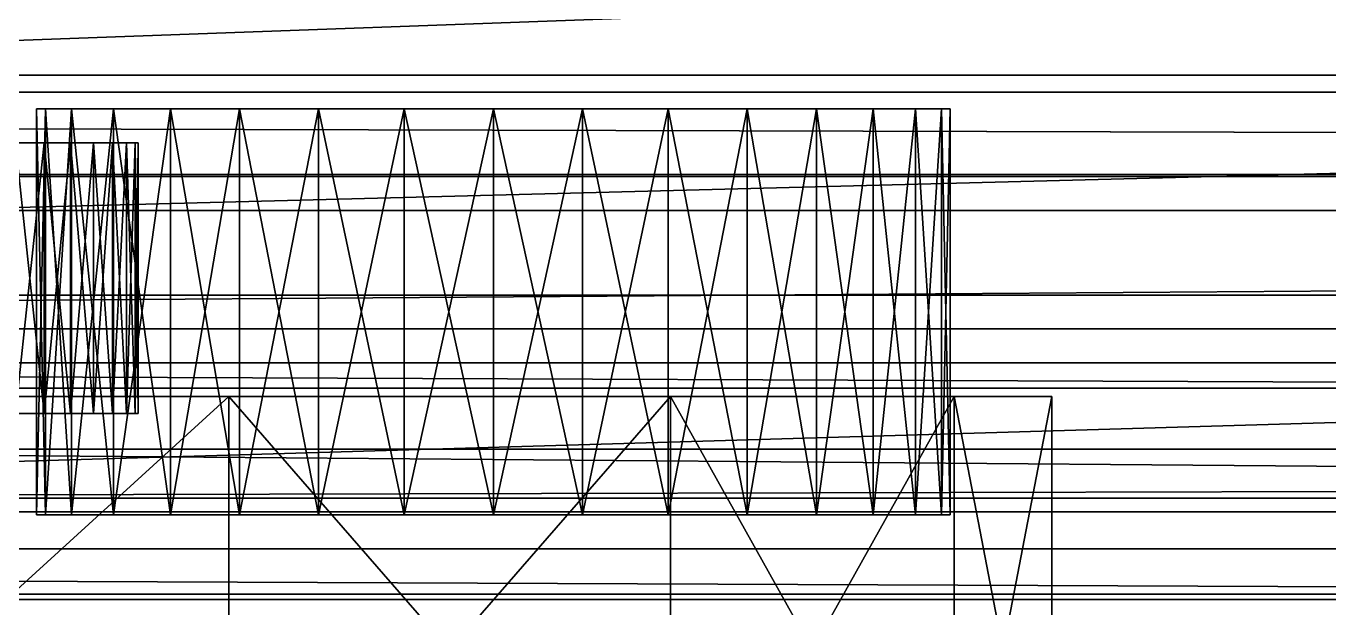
# Model space of a CAD drawing. Header units: millimetres. Extents: x -18 to 4450, y -985 to 970.
# Drawn here: x 2467.4 to 2544.4, y 844.5 to 878.9 of the extents above; entities that cross this region are included whole.
import ezdxf

# ---------------------------------------------------------------- set-up
doc = ezdxf.new("R2010")
doc.units = ezdxf.units.MM
for name, color, linetype in [('body__right_beltline_trim_rear_tub', 9, 'CONTINUOUS'), ('body__right_side_step_board', 7, 'CONTINUOUS'), ('body__right_tub_top_capping', 40, 'CONTINUOUS'), ('hard_top__right_classic_rear_quarter_window_lower_shadow_arc', 151, 'CONTINUOUS'), ('hard_top__right_classic_rear_quarter_window_upper_glare_arc', 50, 'CONTINUOUS'), ('hard_top__right_hardtop_lower_retainer_rail', 9, 'CONTINUOUS'), ('hard_top__right_hardtop_rear_window_center_track', 9, 'CONTINUOUS'), ('hard_top__right_hardtop_rear_window_lower_inner_shadow', 151, 'CONTINUOUS'), ('hard_top__right_hardtop_rear_window_rounded_corner_2', 250, 'CONTINUOUS'), ('hard_top__right_hardtop_rear_window_rounded_corner_4', 250, 'CONTINUOUS'), ('hard_top__right_hardtop_rear_window_upper_inner_shadow', 151, 'CONTINUOUS'), ('hard_top__right_rear_window_rubber_seal', 250, 'CONTINUOUS'), ('hard_top__right_roof_drip_rail_outer_shadow', 8, 'CONTINUOUS'), ('hard_top__right_roof_gutter_rivet_6', 9, 'CONTINUOUS'), ('hard_top__roof_right_gutter', 7, 'CONTINUOUS')]:
    doc.layers.add(name, color=color, linetype=linetype)

msp = doc.modelspace()

# ---------------------------------------------------------------- linework, layer by layer
at = {"layer": 'body__right_beltline_trim_rear_tub'}
for points in [[(1965.000033, 845.000029, 1118.000031), (1965.000033, 845.000029, 1146.000028), (3355.000019, 845.000029, 1146.000028)], [(1965.000033, 845.000029, 1118.000031), (3355.000019, 845.000029, 1146.000028), (3355.000019, 845.000029, 1118.000031)], [(1965.000033, 823.000014, 1146.000028), (3355.000019, 823.000014, 1146.000028), (3355.000019, 845.000029, 1146.000028)], [(1965.000033, 823.000014, 1146.000028), (3355.000019, 845.000029, 1146.000028), (1965.000033, 845.000029, 1146.000028)], [(1965.000033, 823.000014, 1118.000031), (1965.000033, 845.000029, 1118.000031), (3355.000019, 845.000029, 1118.000031)], [(1965.000033, 823.000014, 1118.000031), (3355.000019, 845.000029, 1118.000031), (3355.000019, 823.000014, 1118.000031)]]:
    msp.add_3dface(points, dxfattribs=at)
at = {"layer": 'body__right_side_step_board'}
for points in [[(1551.550031, 771.55, 675.000012), (2648.449898, 771.55, 675.000012), (2648.449898, 958.450019, 675.000012)], [(1551.550031, 771.55, 675.000012), (2648.449898, 958.450019, 675.000012), (1551.550031, 958.450019, 675.000012)], [(1551.550031, 771.55, 620.000005), (1551.550031, 958.450019, 620.000005), (2648.449898, 958.450019, 620.000005)], [(1551.550031, 771.55, 620.000005), (2648.449898, 958.450019, 620.000005), (2648.449898, 771.55, 620.000005)]]:
    msp.add_3dface(points, dxfattribs=at)
at = {"layer": 'body__right_tub_top_capping'}
for points in [[(1972.180009, 857.500017, 1334.179997), (1972.180009, 857.500017, 1367.820024), (3477.81992, 857.500017, 1367.820024)], [(1972.180009, 857.500017, 1334.179997), (3477.81992, 857.500017, 1367.820024), (3477.81992, 857.500017, 1334.179997)], [(1972.180009, 857.500017, 1334.179997), (1972.180009, 845.319986, 1322.000027), (3477.81992, 845.319986, 1322.000027)], [(1972.180009, 857.500017, 1334.179997), (3477.81992, 845.319986, 1322.000027), (3477.81992, 857.500017, 1334.179997)], [(1972.180009, 857.500017, 1367.820024), (1972.180009, 845.319986, 1379.999995), (3477.81992, 845.319986, 1379.999995)], [(1972.180009, 857.500017, 1367.820024), (3477.81992, 845.319986, 1379.999995), (3477.81992, 857.500017, 1367.820024)], [(1972.180009, 764.680028, 1379.999995), (3477.81992, 764.680028, 1379.999995), (3477.81992, 845.319986, 1379.999995)], [(1972.180009, 764.680028, 1379.999995), (3477.81992, 845.319986, 1379.999995), (1972.180009, 845.319986, 1379.999995)], [(1972.180009, 764.680028, 1322.000027), (1972.180009, 845.319986, 1322.000027), (3477.81992, 845.319986, 1322.000027)], [(1972.180009, 764.680028, 1322.000027), (3477.81992, 845.319986, 1322.000027), (3477.81992, 764.680028, 1322.000027)]]:
    msp.add_3dface(points, dxfattribs=at)
at = {"layer": 'hard_top__right_classic_rear_quarter_window_lower_shadow_arc'}
for points in [[(2190.000057, 870.000005, 1503.999949), (2660.000086, 870.000005, 1503.999949), (2660.000086, 885.999978, 1503.999949)], [(2190.000057, 870.000005, 1503.999949), (2660.000086, 885.999978, 1503.999949), (2190.000057, 885.999978, 1503.999949)], [(2190.000057, 870.000005, 1488.000035), (2190.000057, 885.999978, 1488.000035), (2660.000086, 885.999978, 1488.000035)], [(2190.000057, 870.000005, 1488.000035), (2660.000086, 885.999978, 1488.000035), (2660.000086, 870.000005, 1488.000035)], [(2190.000057, 870.000005, 1488.000035), (2660.000086, 870.000005, 1488.000035), (2660.000086, 870.000005, 1503.999949)], [(2190.000057, 870.000005, 1488.000035), (2660.000086, 870.000005, 1503.999949), (2190.000057, 870.000005, 1503.999949)]]:
    msp.add_3dface(points, dxfattribs=at)
at = {"layer": 'hard_top__right_classic_rear_quarter_window_upper_glare_arc'}
for points in [[(2190.000057, 867.999971, 1713.000059), (2630.000114, 867.999971, 1713.000059), (2630.000114, 884.000003, 1713.000059)], [(2190.000057, 867.999971, 1713.000059), (2630.000114, 884.000003, 1713.000059), (2190.000057, 884.000003, 1713.000059)], [(2190.000057, 867.999971, 1695.000052), (2190.000057, 884.000003, 1695.000052), (2630.000114, 884.000003, 1695.000052)], [(2190.000057, 867.999971, 1695.000052), (2630.000114, 884.000003, 1695.000052), (2630.000114, 867.999971, 1695.000052)], [(2190.000057, 867.999971, 1695.000052), (2630.000114, 867.999971, 1695.000052), (2630.000114, 867.999971, 1713.000059)], [(2190.000057, 867.999971, 1695.000052), (2630.000114, 867.999971, 1713.000059), (2190.000057, 867.999971, 1713.000059)]]:
    msp.add_3dface(points, dxfattribs=at)
at = {"layer": 'hard_top__right_hardtop_lower_retainer_rail'}
for points in [[(1248.819947, 851.000011, 1296.820045), (1248.819947, 851.000011, 1325.180054), (3431.18, 851.000011, 1325.180054)], [(1248.819947, 851.000011, 1296.820045), (3431.18, 851.000011, 1325.180054), (3431.18, 851.000011, 1296.820045)], [(1248.819947, 851.000011, 1296.820045), (1248.819947, 842.180014, 1287.999988), (3431.18, 842.180014, 1287.999988)], [(1248.819947, 851.000011, 1296.820045), (3431.18, 842.180014, 1287.999988), (3431.18, 851.000011, 1296.820045)], [(1248.819947, 851.000011, 1325.180054), (1248.819947, 842.180014, 1333.999991), (3431.18, 842.180014, 1333.999991)], [(1248.819947, 851.000011, 1325.180054), (3431.18, 842.180014, 1333.999991), (3431.18, 851.000011, 1325.180054)]]:
    msp.add_3dface(points, dxfattribs=at)
at = {"layer": 'hard_top__right_hardtop_rear_window_center_track'}
for points in [[(2190.000057, 875, 1434.999943), (2190.000057, 875, 1452.999949), (2730.000019, 875, 1452.999949)], [(2190.000057, 875, 1434.999943), (2730.000019, 875, 1452.999949), (2730.000019, 875, 1434.999943)], [(2190.000057, 861.000001, 1452.999949), (2730.000019, 861.000001, 1452.999949), (2730.000019, 875, 1452.999949)], [(2190.000057, 861.000001, 1452.999949), (2730.000019, 875, 1452.999949), (2190.000057, 875, 1452.999949)], [(2190.000057, 861.000001, 1434.999943), (2190.000057, 875, 1434.999943), (2730.000019, 875, 1434.999943)], [(2190.000057, 861.000001, 1434.999943), (2730.000019, 875, 1434.999943), (2730.000019, 861.000001, 1434.999943)], [(2190.000057, 861.000001, 1434.999943), (2730.000019, 861.000001, 1434.999943), (2730.000019, 861.000001, 1452.999949)], [(2190.000057, 861.000001, 1434.999943), (2730.000019, 861.000001, 1452.999949), (2190.000057, 861.000001, 1452.999949)]]:
    msp.add_3dface(points, dxfattribs=at)
at = {"layer": 'hard_top__right_hardtop_rear_window_lower_inner_shadow'}
for points in [[(2190.000057, 862.999976, 1360.000014), (2190.000057, 862.999976, 1381.999969), (2799.999952, 862.999976, 1381.999969)], [(2190.000057, 862.999976, 1360.000014), (2799.999952, 862.999976, 1381.999969), (2799.999952, 862.999976, 1360.000014)], [(2190.000057, 845.000029, 1381.999969), (2799.999952, 845.000029, 1381.999969), (2799.999952, 862.999976, 1381.999969)], [(2190.000057, 845.000029, 1381.999969), (2799.999952, 862.999976, 1381.999969), (2190.000057, 862.999976, 1381.999969)], [(2190.000057, 845.000029, 1360.000014), (2190.000057, 862.999976, 1360.000014), (2799.999952, 862.999976, 1360.000014)], [(2190.000057, 845.000029, 1360.000014), (2799.999952, 862.999976, 1360.000014), (2799.999952, 845.000029, 1360.000014)], [(2190.000057, 845.000029, 1360.000014), (2799.999952, 845.000029, 1360.000014), (2799.999952, 845.000029, 1381.999969)], [(2190.000057, 845.000029, 1360.000014), (2799.999952, 845.000029, 1381.999969), (2190.000057, 845.000029, 1381.999969)]]:
    msp.add_3dface(points, dxfattribs=at)
at = {"layer": 'hard_top__right_hardtop_rear_window_rounded_corner_2'}
for points in [[(2468.518734, 850.000024, 1365.267396), (2468.518734, 874.000013, 1365.267396), (2467.999935, 874.000013, 1360.000014)], [(2468.518734, 850.000024, 1365.267396), (2467.999935, 874.000013, 1360.000014), (2467.999935, 850.000024, 1360.000014)], [(2494.999886, 874.000013, 1360.000014), (2468.518734, 874.000013, 1365.267396), (2467.999935, 874.000013, 1360.000014)], [(2467.999935, 850.000024, 1360.000014), (2467.999935, 874.000013, 1360.000014), (2468.518734, 874.000013, 1354.732513)], [(2467.999935, 850.000024, 1360.000014), (2468.518734, 874.000013, 1354.732513), (2468.518734, 850.000024, 1354.732513)], [(2494.999886, 874.000013, 1360.000014), (2467.999935, 874.000013, 1360.000014), (2468.518734, 874.000013, 1354.732513)], [(2470.055342, 850.000024, 1370.332479), (2470.055342, 874.000013, 1370.332479), (2468.518734, 874.000013, 1365.267396)], [(2470.055342, 850.000024, 1370.332479), (2468.518734, 874.000013, 1365.267396), (2468.518734, 850.000024, 1365.267396)], [(2494.999886, 874.000013, 1360.000014), (2470.055342, 874.000013, 1370.332479), (2468.518734, 874.000013, 1365.267396)], [(2468.518734, 850.000024, 1354.732513), (2468.518734, 874.000013, 1354.732513), (2470.055342, 874.000013, 1349.667549)], [(2468.518734, 850.000024, 1354.732513), (2470.055342, 874.000013, 1349.667549), (2470.055342, 850.000024, 1349.667549)], [(2494.999886, 874.000013, 1360.000014), (2468.518734, 874.000013, 1354.732513), (2470.055342, 874.000013, 1349.667549)], [(2472.550392, 850.000024, 1375.000358), (2472.550392, 874.000013, 1375.000358), (2470.055342, 874.000013, 1370.332479)], [(2472.550392, 850.000024, 1375.000358), (2470.055342, 874.000013, 1370.332479), (2470.055342, 850.000024, 1370.332479)], [(2494.999886, 874.000013, 1360.000014), (2472.550392, 874.000013, 1375.000358), (2470.055342, 874.000013, 1370.332479)], [(2470.055342, 850.000024, 1349.667549), (2470.055342, 874.000013, 1349.667549), (2472.550392, 874.000013, 1344.999552)], [(2470.055342, 850.000024, 1349.667549), (2472.550392, 874.000013, 1344.999552), (2472.550392, 850.000024, 1344.999552)], [(2494.999886, 874.000013, 1360.000014), (2470.055342, 874.000013, 1349.667549), (2472.550392, 874.000013, 1344.999552)], [(2475.908041, 850.000024, 1379.091859), (2475.908041, 874.000013, 1379.091859), (2472.550392, 874.000013, 1375.000358)], [(2475.908041, 850.000024, 1379.091859), (2472.550392, 874.000013, 1375.000358), (2472.550392, 850.000024, 1375.000358)], [(2494.999886, 874.000013, 1360.000014), (2475.908041, 874.000013, 1379.091859), (2472.550392, 874.000013, 1375.000358)], [(2472.550392, 850.000024, 1344.999552), (2472.550392, 874.000013, 1344.999552), (2475.908041, 874.000013, 1340.90817)], [(2472.550392, 850.000024, 1344.999552), (2475.908041, 874.000013, 1340.90817), (2475.908041, 850.000024, 1340.90817)], [(2494.999886, 874.000013, 1360.000014), (2472.550392, 874.000013, 1344.999552), (2475.908041, 874.000013, 1340.90817)], [(2479.999542, 850.000024, 1382.449627), (2479.999542, 874.000013, 1382.449627), (2475.908041, 874.000013, 1379.091859)], [(2479.999542, 850.000024, 1382.449627), (2475.908041, 874.000013, 1379.091859), (2475.908041, 850.000024, 1379.091859)], [(2494.999886, 874.000013, 1360.000014), (2479.999542, 874.000013, 1382.449627), (2475.908041, 874.000013, 1379.091859)], [(2475.908041, 850.000024, 1340.90817), (2475.908041, 874.000013, 1340.90817), (2479.999542, 874.000013, 1337.550282)], [(2475.908041, 850.000024, 1340.90817), (2479.999542, 874.000013, 1337.550282), (2479.999542, 850.000024, 1337.550282)], [(2494.999886, 874.000013, 1360.000014), (2475.908041, 874.000013, 1340.90817), (2479.999542, 874.000013, 1337.550282)], [(2484.66754, 850.000024, 1384.944797), (2484.66754, 874.000013, 1384.944797), (2479.999542, 874.000013, 1382.449627)], [(2484.66754, 850.000024, 1384.944797), (2479.999542, 874.000013, 1382.449627), (2479.999542, 850.000024, 1382.449627)], [(2494.999886, 874.000013, 1360.000014), (2484.66754, 874.000013, 1384.944797), (2479.999542, 874.000013, 1382.449627)], [(2479.999542, 850.000024, 1337.550282), (2479.999542, 874.000013, 1337.550282), (2484.66754, 874.000013, 1335.055232)], [(2479.999542, 850.000024, 1337.550282), (2484.66754, 874.000013, 1335.055232), (2484.66754, 850.000024, 1335.055232)], [(2494.999886, 874.000013, 1360.000014), (2479.999542, 874.000013, 1337.550282), (2484.66754, 874.000013, 1335.055232)], [(2489.732504, 850.000024, 1386.481166), (2489.732504, 874.000013, 1386.481166), (2484.66754, 874.000013, 1384.944797)], [(2489.732504, 850.000024, 1386.481166), (2484.66754, 874.000013, 1384.944797), (2484.66754, 850.000024, 1384.944797)], [(2494.999886, 874.000013, 1360.000014), (2489.732504, 874.000013, 1386.481166), (2484.66754, 874.000013, 1384.944797)], [(2484.66754, 850.000024, 1335.055232), (2484.66754, 874.000013, 1335.055232), (2489.732504, 874.000013, 1333.518744)], [(2484.66754, 850.000024, 1335.055232), (2489.732504, 874.000013, 1333.518744), (2489.732504, 850.000024, 1333.518744)], [(2494.999886, 874.000013, 1360.000014), (2484.66754, 874.000013, 1335.055232), (2489.732504, 874.000013, 1333.518744)], [(2494.999886, 850.000024, 1386.999965), (2494.999886, 874.000013, 1386.999965), (2489.732504, 874.000013, 1386.481166)], [(2494.999886, 850.000024, 1386.999965), (2489.732504, 874.000013, 1386.481166), (2489.732504, 850.000024, 1386.481166)], [(2494.999886, 874.000013, 1360.000014), (2494.999886, 874.000013, 1386.999965), (2489.732504, 874.000013, 1386.481166)], [(2489.732504, 850.000024, 1333.518744), (2489.732504, 874.000013, 1333.518744), (2494.999886, 874.000013, 1332.999945)], [(2489.732504, 850.000024, 1333.518744), (2494.999886, 874.000013, 1332.999945), (2494.999886, 850.000024, 1332.999945)], [(2494.999886, 874.000013, 1360.000014), (2489.732504, 874.000013, 1333.518744), (2494.999886, 874.000013, 1332.999945)], [(2494.999886, 874.000013, 1360.000014), (2522.000074, 874.000013, 1360.000014), (2521.481276, 874.000013, 1365.267396)], [(2494.999886, 874.000013, 1360.000014), (2521.481276, 874.000013, 1365.267396), (2519.944668, 874.000013, 1370.332479)], [(2494.999886, 874.000013, 1360.000014), (2519.944668, 874.000013, 1370.332479), (2517.449617, 874.000013, 1375.000358)], [(2494.999886, 874.000013, 1360.000014), (2517.449617, 874.000013, 1375.000358), (2514.091969, 874.000013, 1379.091859)], [(2494.999886, 874.000013, 1360.000014), (2514.091969, 874.000013, 1379.091859), (2510.000467, 874.000013, 1382.449627)], [(2494.999886, 874.000013, 1360.000014), (2510.000467, 874.000013, 1382.449627), (2505.33247, 874.000013, 1384.944797)], [(2494.999886, 874.000013, 1360.000014), (2505.33247, 874.000013, 1384.944797), (2500.267506, 874.000013, 1386.481166)], [(2500.267506, 850.000024, 1386.481166), (2500.267506, 874.000013, 1386.481166), (2494.999886, 874.000013, 1386.999965)], [(2500.267506, 850.000024, 1386.481166), (2494.999886, 874.000013, 1386.999965), (2494.999886, 850.000024, 1386.999965)], [(2494.999886, 874.000013, 1360.000014), (2500.267506, 874.000013, 1386.481166), (2494.999886, 874.000013, 1386.999965)], [(2494.999886, 850.000024, 1332.999945), (2494.999886, 874.000013, 1332.999945), (2500.267506, 874.000013, 1333.518744)], [(2494.999886, 850.000024, 1332.999945), (2500.267506, 874.000013, 1333.518744), (2500.267506, 850.000024, 1333.518744)], [(2494.999886, 874.000013, 1360.000014), (2494.999886, 874.000013, 1332.999945), (2500.267506, 874.000013, 1333.518744)], [(2494.999886, 874.000013, 1360.000014), (2500.267506, 874.000013, 1333.518744), (2505.33247, 874.000013, 1335.055232)], [(2494.999886, 874.000013, 1360.000014), (2505.33247, 874.000013, 1335.055232), (2510.000467, 874.000013, 1337.550282)], [(2494.999886, 874.000013, 1360.000014), (2510.000467, 874.000013, 1337.550282), (2514.091969, 874.000013, 1340.90817)], [(2494.999886, 874.000013, 1360.000014), (2514.091969, 874.000013, 1340.90817), (2517.449617, 874.000013, 1344.999552)], [(2494.999886, 874.000013, 1360.000014), (2517.449617, 874.000013, 1344.999552), (2519.944668, 874.000013, 1349.667549)], [(2494.999886, 874.000013, 1360.000014), (2519.944668, 874.000013, 1349.667549), (2521.481276, 874.000013, 1354.732513)], [(2494.999886, 874.000013, 1360.000014), (2521.481276, 874.000013, 1354.732513), (2522.000074, 874.000013, 1360.000014)], [(2505.33247, 850.000024, 1384.944797), (2505.33247, 874.000013, 1384.944797), (2500.267506, 874.000013, 1386.481166)], [(2505.33247, 850.000024, 1384.944797), (2500.267506, 874.000013, 1386.481166), (2500.267506, 850.000024, 1386.481166)], [(2500.267506, 850.000024, 1333.518744), (2500.267506, 874.000013, 1333.518744), (2505.33247, 874.000013, 1335.055232)], [(2500.267506, 850.000024, 1333.518744), (2505.33247, 874.000013, 1335.055232), (2505.33247, 850.000024, 1335.055232)], [(2510.000467, 850.000024, 1382.449627), (2510.000467, 874.000013, 1382.449627), (2505.33247, 874.000013, 1384.944797)], [(2510.000467, 850.000024, 1382.449627), (2505.33247, 874.000013, 1384.944797), (2505.33247, 850.000024, 1384.944797)], [(2505.33247, 850.000024, 1335.055232), (2505.33247, 874.000013, 1335.055232), (2510.000467, 874.000013, 1337.550282)], [(2505.33247, 850.000024, 1335.055232), (2510.000467, 874.000013, 1337.550282), (2510.000467, 850.000024, 1337.550282)], [(2514.091969, 850.000024, 1379.091859), (2514.091969, 874.000013, 1379.091859), (2510.000467, 874.000013, 1382.449627)], [(2514.091969, 850.000024, 1379.091859), (2510.000467, 874.000013, 1382.449627), (2510.000467, 850.000024, 1382.449627)], [(2510.000467, 850.000024, 1337.550282), (2510.000467, 874.000013, 1337.550282), (2514.091969, 874.000013, 1340.90817)], [(2510.000467, 850.000024, 1337.550282), (2514.091969, 874.000013, 1340.90817), (2514.091969, 850.000024, 1340.90817)], [(2517.449617, 850.000024, 1375.000358), (2517.449617, 874.000013, 1375.000358), (2514.091969, 874.000013, 1379.091859)], [(2517.449617, 850.000024, 1375.000358), (2514.091969, 874.000013, 1379.091859), (2514.091969, 850.000024, 1379.091859)], [(2514.091969, 850.000024, 1340.90817), (2514.091969, 874.000013, 1340.90817), (2517.449617, 874.000013, 1344.999552)], [(2514.091969, 850.000024, 1340.90817), (2517.449617, 874.000013, 1344.999552), (2517.449617, 850.000024, 1344.999552)], [(2519.944668, 850.000024, 1370.332479), (2519.944668, 874.000013, 1370.332479), (2517.449617, 874.000013, 1375.000358)], [(2519.944668, 850.000024, 1370.332479), (2517.449617, 874.000013, 1375.000358), (2517.449617, 850.000024, 1375.000358)], [(2517.449617, 850.000024, 1344.999552), (2517.449617, 874.000013, 1344.999552), (2519.944668, 874.000013, 1349.667549)], [(2517.449617, 850.000024, 1344.999552), (2519.944668, 874.000013, 1349.667549), (2519.944668, 850.000024, 1349.667549)], [(2521.481276, 850.000024, 1365.267396), (2521.481276, 874.000013, 1365.267396), (2519.944668, 874.000013, 1370.332479)], [(2521.481276, 850.000024, 1365.267396), (2519.944668, 874.000013, 1370.332479), (2519.944668, 850.000024, 1370.332479)], [(2519.944668, 850.000024, 1349.667549), (2519.944668, 874.000013, 1349.667549), (2521.481276, 874.000013, 1354.732513)], [(2519.944668, 850.000024, 1349.667549), (2521.481276, 874.000013, 1354.732513), (2521.481276, 850.000024, 1354.732513)], [(2522.000074, 850.000024, 1360.000014), (2522.000074, 874.000013, 1360.000014), (2521.481276, 874.000013, 1365.267396)], [(2522.000074, 850.000024, 1360.000014), (2521.481276, 874.000013, 1365.267396), (2521.481276, 850.000024, 1365.267396)], [(2521.481276, 850.000024, 1354.732513), (2521.481276, 874.000013, 1354.732513), (2522.000074, 874.000013, 1360.000014)], [(2521.481276, 850.000024, 1354.732513), (2522.000074, 874.000013, 1360.000014), (2522.000074, 850.000024, 1360.000014)], [(2494.999886, 850.000024, 1360.000014), (2467.999935, 850.000024, 1360.000014), (2468.518734, 850.000024, 1365.267396)], [(2494.999886, 850.000024, 1360.000014), (2468.518734, 850.000024, 1354.732513), (2467.999935, 850.000024, 1360.000014)], [(2494.999886, 850.000024, 1360.000014), (2468.518734, 850.000024, 1365.267396), (2470.055342, 850.000024, 1370.332479)], [(2494.999886, 850.000024, 1360.000014), (2470.055342, 850.000024, 1349.667549), (2468.518734, 850.000024, 1354.732513)], [(2494.999886, 850.000024, 1360.000014), (2470.055342, 850.000024, 1370.332479), (2472.550392, 850.000024, 1375.000358)], [(2494.999886, 850.000024, 1360.000014), (2472.550392, 850.000024, 1344.999552), (2470.055342, 850.000024, 1349.667549)], [(2494.999886, 850.000024, 1360.000014), (2472.550392, 850.000024, 1375.000358), (2475.908041, 850.000024, 1379.091859)], [(2494.999886, 850.000024, 1360.000014), (2475.908041, 850.000024, 1340.90817), (2472.550392, 850.000024, 1344.999552)], [(2494.999886, 850.000024, 1360.000014), (2475.908041, 850.000024, 1379.091859), (2479.999542, 850.000024, 1382.449627)], [(2494.999886, 850.000024, 1360.000014), (2479.999542, 850.000024, 1337.550282), (2475.908041, 850.000024, 1340.90817)], [(2494.999886, 850.000024, 1360.000014), (2479.999542, 850.000024, 1382.449627), (2484.66754, 850.000024, 1384.944797)], [(2494.999886, 850.000024, 1360.000014), (2484.66754, 850.000024, 1335.055232), (2479.999542, 850.000024, 1337.550282)], [(2494.999886, 850.000024, 1360.000014), (2484.66754, 850.000024, 1384.944797), (2489.732504, 850.000024, 1386.481166)], [(2494.999886, 850.000024, 1360.000014), (2489.732504, 850.000024, 1333.518744), (2484.66754, 850.000024, 1335.055232)], [(2494.999886, 850.000024, 1360.000014), (2489.732504, 850.000024, 1386.481166), (2494.999886, 850.000024, 1386.999965)], [(2494.999886, 850.000024, 1360.000014), (2494.999886, 850.000024, 1332.999945), (2489.732504, 850.000024, 1333.518744)], [(2494.999886, 850.000024, 1360.000014), (2521.481276, 850.000024, 1365.267396), (2522.000074, 850.000024, 1360.000014)], [(2494.999886, 850.000024, 1360.000014), (2519.944668, 850.000024, 1370.332479), (2521.481276, 850.000024, 1365.267396)], [(2494.999886, 850.000024, 1360.000014), (2517.449617, 850.000024, 1375.000358), (2519.944668, 850.000024, 1370.332479)], [(2494.999886, 850.000024, 1360.000014), (2514.091969, 850.000024, 1379.091859), (2517.449617, 850.000024, 1375.000358)], [(2494.999886, 850.000024, 1360.000014), (2510.000467, 850.000024, 1382.449627), (2514.091969, 850.000024, 1379.091859)], [(2494.999886, 850.000024, 1360.000014), (2505.33247, 850.000024, 1384.944797), (2510.000467, 850.000024, 1382.449627)], [(2494.999886, 850.000024, 1360.000014), (2500.267506, 850.000024, 1386.481166), (2505.33247, 850.000024, 1384.944797)], [(2494.999886, 850.000024, 1360.000014), (2494.999886, 850.000024, 1386.999965), (2500.267506, 850.000024, 1386.481166)], [(2494.999886, 850.000024, 1360.000014), (2500.267506, 850.000024, 1333.518744), (2494.999886, 850.000024, 1332.999945)], [(2494.999886, 850.000024, 1360.000014), (2505.33247, 850.000024, 1335.055232), (2500.267506, 850.000024, 1333.518744)], [(2494.999886, 850.000024, 1360.000014), (2510.000467, 850.000024, 1337.550282), (2505.33247, 850.000024, 1335.055232)], [(2494.999886, 850.000024, 1360.000014), (2514.091969, 850.000024, 1340.90817), (2510.000467, 850.000024, 1337.550282)], [(2494.999886, 850.000024, 1360.000014), (2517.449617, 850.000024, 1344.999552), (2514.091969, 850.000024, 1340.90817)], [(2494.999886, 850.000024, 1360.000014), (2519.944668, 850.000024, 1349.667549), (2517.449617, 850.000024, 1344.999552)], [(2494.999886, 850.000024, 1360.000014), (2521.481276, 850.000024, 1354.732513), (2519.944668, 850.000024, 1349.667549)], [(2494.999886, 850.000024, 1360.000014), (2522.000074, 850.000024, 1360.000014), (2521.481276, 850.000024, 1354.732513)]]:
    msp.add_3dface(points, dxfattribs=at)
at = {"layer": 'hard_top__right_hardtop_rear_window_rounded_corner_4'}
for points in [[(2468.518734, 850.000024, 1685.267448), (2468.518734, 874.000013, 1685.267448), (2467.999935, 874.000013, 1679.999948)], [(2468.518734, 850.000024, 1685.267448), (2467.999935, 874.000013, 1679.999948), (2467.999935, 850.000024, 1679.999948)], [(2494.999886, 874.000013, 1679.999948), (2468.518734, 874.000013, 1685.267448), (2467.999935, 874.000013, 1679.999948)], [(2467.999935, 850.000024, 1679.999948), (2467.999935, 874.000013, 1679.999948), (2468.518734, 874.000013, 1674.732566)], [(2467.999935, 850.000024, 1679.999948), (2468.518734, 874.000013, 1674.732566), (2468.518734, 850.000024, 1674.732566)], [(2494.999886, 874.000013, 1679.999948), (2467.999935, 874.000013, 1679.999948), (2468.518734, 874.000013, 1674.732566)], [(2470.055342, 850.000024, 1690.332413), (2470.055342, 874.000013, 1690.332413), (2468.518734, 874.000013, 1685.267448)], [(2470.055342, 850.000024, 1690.332413), (2468.518734, 874.000013, 1685.267448), (2468.518734, 850.000024, 1685.267448)], [(2494.999886, 874.000013, 1679.999948), (2470.055342, 874.000013, 1690.332413), (2468.518734, 874.000013, 1685.267448)], [(2468.518734, 850.000024, 1674.732566), (2468.518734, 874.000013, 1674.732566), (2470.055342, 874.000013, 1669.667602)], [(2468.518734, 850.000024, 1674.732566), (2470.055342, 874.000013, 1669.667602), (2470.055342, 850.000024, 1669.667602)], [(2494.999886, 874.000013, 1679.999948), (2468.518734, 874.000013, 1674.732566), (2470.055342, 874.000013, 1669.667602)], [(2472.550392, 850.000024, 1695.00041), (2472.550392, 874.000013, 1695.00041), (2470.055342, 874.000013, 1690.332413)], [(2472.550392, 850.000024, 1695.00041), (2470.055342, 874.000013, 1690.332413), (2470.055342, 850.000024, 1690.332413)], [(2494.999886, 874.000013, 1679.999948), (2472.550392, 874.000013, 1695.00041), (2470.055342, 874.000013, 1690.332413)], [(2470.055342, 850.000024, 1669.667602), (2470.055342, 874.000013, 1669.667602), (2472.550392, 874.000013, 1664.999604)], [(2470.055342, 850.000024, 1669.667602), (2472.550392, 874.000013, 1664.999604), (2472.550392, 850.000024, 1664.999604)], [(2494.999886, 874.000013, 1679.999948), (2470.055342, 874.000013, 1669.667602), (2472.550392, 874.000013, 1664.999604)], [(2475.908041, 850.000024, 1699.091911), (2475.908041, 874.000013, 1699.091911), (2472.550392, 874.000013, 1695.00041)], [(2475.908041, 850.000024, 1699.091911), (2472.550392, 874.000013, 1695.00041), (2472.550392, 850.000024, 1695.00041)], [(2494.999886, 874.000013, 1679.999948), (2475.908041, 874.000013, 1699.091911), (2472.550392, 874.000013, 1695.00041)], [(2472.550392, 850.000024, 1664.999604), (2472.550392, 874.000013, 1664.999604), (2475.908041, 874.000013, 1660.908103)], [(2472.550392, 850.000024, 1664.999604), (2475.908041, 874.000013, 1660.908103), (2475.908041, 850.000024, 1660.908103)], [(2494.999886, 874.000013, 1679.999948), (2472.550392, 874.000013, 1664.999604), (2475.908041, 874.000013, 1660.908103)], [(2479.999542, 850.000024, 1702.449679), (2479.999542, 874.000013, 1702.449679), (2475.908041, 874.000013, 1699.091911)], [(2479.999542, 850.000024, 1702.449679), (2475.908041, 874.000013, 1699.091911), (2475.908041, 850.000024, 1699.091911)], [(2494.999886, 874.000013, 1679.999948), (2479.999542, 874.000013, 1702.449679), (2475.908041, 874.000013, 1699.091911)], [(2475.908041, 850.000024, 1660.908103), (2475.908041, 874.000013, 1660.908103), (2479.999542, 874.000013, 1657.550335)], [(2475.908041, 850.000024, 1660.908103), (2479.999542, 874.000013, 1657.550335), (2479.999542, 850.000024, 1657.550335)], [(2494.999886, 874.000013, 1679.999948), (2475.908041, 874.000013, 1660.908103), (2479.999542, 874.000013, 1657.550335)], [(2484.66754, 850.000024, 1704.94473), (2484.66754, 874.000013, 1704.94473), (2479.999542, 874.000013, 1702.449679)], [(2484.66754, 850.000024, 1704.94473), (2479.999542, 874.000013, 1702.449679), (2479.999542, 850.000024, 1702.449679)], [(2494.999886, 874.000013, 1679.999948), (2484.66754, 874.000013, 1704.94473), (2479.999542, 874.000013, 1702.449679)], [(2479.999542, 850.000024, 1657.550335), (2479.999542, 874.000013, 1657.550335), (2484.66754, 874.000013, 1655.055285)], [(2479.999542, 850.000024, 1657.550335), (2484.66754, 874.000013, 1655.055285), (2484.66754, 850.000024, 1655.055285)], [(2494.999886, 874.000013, 1679.999948), (2479.999542, 874.000013, 1657.550335), (2484.66754, 874.000013, 1655.055285)], [(2489.732504, 850.000024, 1706.481218), (2489.732504, 874.000013, 1706.481218), (2484.66754, 874.000013, 1704.94473)], [(2489.732504, 850.000024, 1706.481218), (2484.66754, 874.000013, 1704.94473), (2484.66754, 850.000024, 1704.94473)], [(2494.999886, 874.000013, 1679.999948), (2489.732504, 874.000013, 1706.481218), (2484.66754, 874.000013, 1704.94473)], [(2484.66754, 850.000024, 1655.055285), (2484.66754, 874.000013, 1655.055285), (2489.732504, 874.000013, 1653.518796)], [(2484.66754, 850.000024, 1655.055285), (2489.732504, 874.000013, 1653.518796), (2489.732504, 850.000024, 1653.518796)], [(2494.999886, 874.000013, 1679.999948), (2484.66754, 874.000013, 1655.055285), (2489.732504, 874.000013, 1653.518796)], [(2494.999886, 850.000024, 1707.000017), (2494.999886, 874.000013, 1707.000017), (2489.732504, 874.000013, 1706.481218)], [(2494.999886, 850.000024, 1707.000017), (2489.732504, 874.000013, 1706.481218), (2489.732504, 850.000024, 1706.481218)], [(2494.999886, 874.000013, 1679.999948), (2494.999886, 874.000013, 1707.000017), (2489.732504, 874.000013, 1706.481218)], [(2489.732504, 850.000024, 1653.518796), (2489.732504, 874.000013, 1653.518796), (2494.999886, 874.000013, 1652.999997)], [(2489.732504, 850.000024, 1653.518796), (2494.999886, 874.000013, 1652.999997), (2494.999886, 850.000024, 1652.999997)], [(2494.999886, 874.000013, 1679.999948), (2489.732504, 874.000013, 1653.518796), (2494.999886, 874.000013, 1652.999997)], [(2494.999886, 874.000013, 1679.999948), (2522.000074, 874.000013, 1679.999948), (2521.481276, 874.000013, 1685.267448)], [(2494.999886, 874.000013, 1679.999948), (2521.481276, 874.000013, 1685.267448), (2519.944668, 874.000013, 1690.332413)], [(2494.999886, 874.000013, 1679.999948), (2519.944668, 874.000013, 1690.332413), (2517.449617, 874.000013, 1695.00041)], [(2494.999886, 874.000013, 1679.999948), (2517.449617, 874.000013, 1695.00041), (2514.091969, 874.000013, 1699.091911)], [(2494.999886, 874.000013, 1679.999948), (2514.091969, 874.000013, 1699.091911), (2510.000467, 874.000013, 1702.449679)], [(2494.999886, 874.000013, 1679.999948), (2510.000467, 874.000013, 1702.449679), (2505.33247, 874.000013, 1704.94473)], [(2494.999886, 874.000013, 1679.999948), (2505.33247, 874.000013, 1704.94473), (2500.267506, 874.000013, 1706.481218)], [(2500.267506, 850.000024, 1706.481218), (2500.267506, 874.000013, 1706.481218), (2494.999886, 874.000013, 1707.000017)], [(2500.267506, 850.000024, 1706.481218), (2494.999886, 874.000013, 1707.000017), (2494.999886, 850.000024, 1707.000017)], [(2494.999886, 874.000013, 1679.999948), (2500.267506, 874.000013, 1706.481218), (2494.999886, 874.000013, 1707.000017)], [(2494.999886, 850.000024, 1652.999997), (2494.999886, 874.000013, 1652.999997), (2500.267506, 874.000013, 1653.518796)], [(2494.999886, 850.000024, 1652.999997), (2500.267506, 874.000013, 1653.518796), (2500.267506, 850.000024, 1653.518796)], [(2494.999886, 874.000013, 1679.999948), (2494.999886, 874.000013, 1652.999997), (2500.267506, 874.000013, 1653.518796)], [(2494.999886, 874.000013, 1679.999948), (2500.267506, 874.000013, 1653.518796), (2505.33247, 874.000013, 1655.055285)], [(2494.999886, 874.000013, 1679.999948), (2505.33247, 874.000013, 1655.055285), (2510.000467, 874.000013, 1657.550335)], [(2494.999886, 874.000013, 1679.999948), (2510.000467, 874.000013, 1657.550335), (2514.091969, 874.000013, 1660.908103)], [(2494.999886, 874.000013, 1679.999948), (2514.091969, 874.000013, 1660.908103), (2517.449617, 874.000013, 1664.999604)], [(2494.999886, 874.000013, 1679.999948), (2517.449617, 874.000013, 1664.999604), (2519.944668, 874.000013, 1669.667602)], [(2494.999886, 874.000013, 1679.999948), (2519.944668, 874.000013, 1669.667602), (2521.481276, 874.000013, 1674.732566)], [(2494.999886, 874.000013, 1679.999948), (2521.481276, 874.000013, 1674.732566), (2522.000074, 874.000013, 1679.999948)], [(2505.33247, 850.000024, 1704.94473), (2505.33247, 874.000013, 1704.94473), (2500.267506, 874.000013, 1706.481218)], [(2505.33247, 850.000024, 1704.94473), (2500.267506, 874.000013, 1706.481218), (2500.267506, 850.000024, 1706.481218)], [(2500.267506, 850.000024, 1653.518796), (2500.267506, 874.000013, 1653.518796), (2505.33247, 874.000013, 1655.055285)], [(2500.267506, 850.000024, 1653.518796), (2505.33247, 874.000013, 1655.055285), (2505.33247, 850.000024, 1655.055285)], [(2510.000467, 850.000024, 1702.449679), (2510.000467, 874.000013, 1702.449679), (2505.33247, 874.000013, 1704.94473)], [(2510.000467, 850.000024, 1702.449679), (2505.33247, 874.000013, 1704.94473), (2505.33247, 850.000024, 1704.94473)], [(2505.33247, 850.000024, 1655.055285), (2505.33247, 874.000013, 1655.055285), (2510.000467, 874.000013, 1657.550335)], [(2505.33247, 850.000024, 1655.055285), (2510.000467, 874.000013, 1657.550335), (2510.000467, 850.000024, 1657.550335)], [(2514.091969, 850.000024, 1699.091911), (2514.091969, 874.000013, 1699.091911), (2510.000467, 874.000013, 1702.449679)], [(2514.091969, 850.000024, 1699.091911), (2510.000467, 874.000013, 1702.449679), (2510.000467, 850.000024, 1702.449679)], [(2510.000467, 850.000024, 1657.550335), (2510.000467, 874.000013, 1657.550335), (2514.091969, 874.000013, 1660.908103)], [(2510.000467, 850.000024, 1657.550335), (2514.091969, 874.000013, 1660.908103), (2514.091969, 850.000024, 1660.908103)], [(2517.449617, 850.000024, 1695.00041), (2517.449617, 874.000013, 1695.00041), (2514.091969, 874.000013, 1699.091911)], [(2517.449617, 850.000024, 1695.00041), (2514.091969, 874.000013, 1699.091911), (2514.091969, 850.000024, 1699.091911)], [(2514.091969, 850.000024, 1660.908103), (2514.091969, 874.000013, 1660.908103), (2517.449617, 874.000013, 1664.999604)], [(2514.091969, 850.000024, 1660.908103), (2517.449617, 874.000013, 1664.999604), (2517.449617, 850.000024, 1664.999604)], [(2519.944668, 850.000024, 1690.332413), (2519.944668, 874.000013, 1690.332413), (2517.449617, 874.000013, 1695.00041)], [(2519.944668, 850.000024, 1690.332413), (2517.449617, 874.000013, 1695.00041), (2517.449617, 850.000024, 1695.00041)], [(2517.449617, 850.000024, 1664.999604), (2517.449617, 874.000013, 1664.999604), (2519.944668, 874.000013, 1669.667602)], [(2517.449617, 850.000024, 1664.999604), (2519.944668, 874.000013, 1669.667602), (2519.944668, 850.000024, 1669.667602)], [(2521.481276, 850.000024, 1685.267448), (2521.481276, 874.000013, 1685.267448), (2519.944668, 874.000013, 1690.332413)], [(2521.481276, 850.000024, 1685.267448), (2519.944668, 874.000013, 1690.332413), (2519.944668, 850.000024, 1690.332413)], [(2519.944668, 850.000024, 1669.667602), (2519.944668, 874.000013, 1669.667602), (2521.481276, 874.000013, 1674.732566)], [(2519.944668, 850.000024, 1669.667602), (2521.481276, 874.000013, 1674.732566), (2521.481276, 850.000024, 1674.732566)], [(2522.000074, 850.000024, 1679.999948), (2522.000074, 874.000013, 1679.999948), (2521.481276, 874.000013, 1685.267448)], [(2522.000074, 850.000024, 1679.999948), (2521.481276, 874.000013, 1685.267448), (2521.481276, 850.000024, 1685.267448)], [(2521.481276, 850.000024, 1674.732566), (2521.481276, 874.000013, 1674.732566), (2522.000074, 874.000013, 1679.999948)], [(2521.481276, 850.000024, 1674.732566), (2522.000074, 874.000013, 1679.999948), (2522.000074, 850.000024, 1679.999948)], [(2494.999886, 850.000024, 1679.999948), (2467.999935, 850.000024, 1679.999948), (2468.518734, 850.000024, 1685.267448)], [(2494.999886, 850.000024, 1679.999948), (2468.518734, 850.000024, 1674.732566), (2467.999935, 850.000024, 1679.999948)], [(2494.999886, 850.000024, 1679.999948), (2468.518734, 850.000024, 1685.267448), (2470.055342, 850.000024, 1690.332413)], [(2494.999886, 850.000024, 1679.999948), (2470.055342, 850.000024, 1669.667602), (2468.518734, 850.000024, 1674.732566)], [(2494.999886, 850.000024, 1679.999948), (2470.055342, 850.000024, 1690.332413), (2472.550392, 850.000024, 1695.00041)], [(2494.999886, 850.000024, 1679.999948), (2472.550392, 850.000024, 1664.999604), (2470.055342, 850.000024, 1669.667602)], [(2494.999886, 850.000024, 1679.999948), (2472.550392, 850.000024, 1695.00041), (2475.908041, 850.000024, 1699.091911)], [(2494.999886, 850.000024, 1679.999948), (2475.908041, 850.000024, 1660.908103), (2472.550392, 850.000024, 1664.999604)], [(2494.999886, 850.000024, 1679.999948), (2475.908041, 850.000024, 1699.091911), (2479.999542, 850.000024, 1702.449679)], [(2494.999886, 850.000024, 1679.999948), (2479.999542, 850.000024, 1657.550335), (2475.908041, 850.000024, 1660.908103)], [(2494.999886, 850.000024, 1679.999948), (2479.999542, 850.000024, 1702.449679), (2484.66754, 850.000024, 1704.94473)], [(2494.999886, 850.000024, 1679.999948), (2484.66754, 850.000024, 1655.055285), (2479.999542, 850.000024, 1657.550335)], [(2494.999886, 850.000024, 1679.999948), (2484.66754, 850.000024, 1704.94473), (2489.732504, 850.000024, 1706.481218)], [(2494.999886, 850.000024, 1679.999948), (2489.732504, 850.000024, 1653.518796), (2484.66754, 850.000024, 1655.055285)], [(2494.999886, 850.000024, 1679.999948), (2489.732504, 850.000024, 1706.481218), (2494.999886, 850.000024, 1707.000017)], [(2494.999886, 850.000024, 1679.999948), (2494.999886, 850.000024, 1652.999997), (2489.732504, 850.000024, 1653.518796)], [(2494.999886, 850.000024, 1679.999948), (2521.481276, 850.000024, 1685.267448), (2522.000074, 850.000024, 1679.999948)], [(2494.999886, 850.000024, 1679.999948), (2519.944668, 850.000024, 1690.332413), (2521.481276, 850.000024, 1685.267448)], [(2494.999886, 850.000024, 1679.999948), (2517.449617, 850.000024, 1695.00041), (2519.944668, 850.000024, 1690.332413)], [(2494.999886, 850.000024, 1679.999948), (2514.091969, 850.000024, 1699.091911), (2517.449617, 850.000024, 1695.00041)], [(2494.999886, 850.000024, 1679.999948), (2510.000467, 850.000024, 1702.449679), (2514.091969, 850.000024, 1699.091911)], [(2494.999886, 850.000024, 1679.999948), (2505.33247, 850.000024, 1704.94473), (2510.000467, 850.000024, 1702.449679)], [(2494.999886, 850.000024, 1679.999948), (2500.267506, 850.000024, 1706.481218), (2505.33247, 850.000024, 1704.94473)], [(2494.999886, 850.000024, 1679.999948), (2494.999886, 850.000024, 1707.000017), (2500.267506, 850.000024, 1706.481218)], [(2494.999886, 850.000024, 1679.999948), (2500.267506, 850.000024, 1653.518796), (2494.999886, 850.000024, 1652.999997)], [(2494.999886, 850.000024, 1679.999948), (2505.33247, 850.000024, 1655.055285), (2500.267506, 850.000024, 1653.518796)], [(2494.999886, 850.000024, 1679.999948), (2510.000467, 850.000024, 1657.550335), (2505.33247, 850.000024, 1655.055285)], [(2494.999886, 850.000024, 1679.999948), (2514.091969, 850.000024, 1660.908103), (2510.000467, 850.000024, 1657.550335)], [(2494.999886, 850.000024, 1679.999948), (2517.449617, 850.000024, 1664.999604), (2514.091969, 850.000024, 1660.908103)], [(2494.999886, 850.000024, 1679.999948), (2519.944668, 850.000024, 1669.667602), (2517.449617, 850.000024, 1664.999604)], [(2494.999886, 850.000024, 1679.999948), (2521.481276, 850.000024, 1674.732566), (2519.944668, 850.000024, 1669.667602)], [(2494.999886, 850.000024, 1679.999948), (2522.000074, 850.000024, 1679.999948), (2521.481276, 850.000024, 1674.732566)]]:
    msp.add_3dface(points, dxfattribs=at)
at = {"layer": 'hard_top__right_hardtop_rear_window_upper_inner_shadow'}
for points in [[(2190.000057, 862.999976, 1731.999993), (2190.000057, 862.999976, 1753.999949), (2799.999952, 862.999976, 1753.999949)], [(2190.000057, 862.999976, 1731.999993), (2799.999952, 862.999976, 1753.999949), (2799.999952, 862.999976, 1731.999993)], [(2190.000057, 845.000029, 1753.999949), (2799.999952, 845.000029, 1753.999949), (2799.999952, 862.999976, 1753.999949)], [(2190.000057, 845.000029, 1753.999949), (2799.999952, 862.999976, 1753.999949), (2190.000057, 862.999976, 1753.999949)], [(2190.000057, 845.000029, 1731.999993), (2190.000057, 862.999976, 1731.999993), (2799.999952, 862.999976, 1731.999993)], [(2190.000057, 845.000029, 1731.999993), (2799.999952, 862.999976, 1731.999993), (2799.999952, 845.000029, 1731.999993)], [(2190.000057, 845.000029, 1731.999993), (2799.999952, 845.000029, 1731.999993), (2799.999952, 845.000029, 1753.999949)], [(2190.000057, 845.000029, 1731.999993), (2799.999952, 845.000029, 1753.999949), (2190.000057, 845.000029, 1753.999949)]]:
    msp.add_3dface(points, dxfattribs=at)
at = {"layer": 'hard_top__right_rear_window_rubber_seal'}
for points in [[(2528.000116, 856.999993, 1521.999955), (1857.775331, 856.999993, 1485.535979), (1851.999998, 856.999993, 1667.999983)], [(2528.000116, 856.999993, 1521.999955), (1851.999998, 856.999993, 1667.999983), (1857.775331, 856.999993, 1704.463959)], [(2528.000116, 856.999993, 1521.999955), (1874.536037, 856.999993, 1452.641368), (1857.775331, 856.999993, 1485.535979)], [(2528.000116, 856.999993, 1521.999955), (1857.775331, 856.999993, 1704.463959), (1874.536037, 856.999993, 1737.358689)], [(2528.000116, 856.999993, 1521.999955), (1900.641322, 856.999993, 1426.535964), (1874.536037, 856.999993, 1452.641368)], [(2528.000116, 856.999993, 1521.999955), (1874.536037, 856.999993, 1737.358689), (1900.641322, 856.999993, 1763.463974)], [(2528.000116, 856.999993, 1521.999955), (1933.536053, 856.999993, 1409.775376), (1900.641322, 856.999993, 1426.535964)], [(2528.000116, 856.999993, 1521.999955), (1900.641322, 856.999993, 1763.463974), (1933.536053, 856.999993, 1780.224681)], [(2528.000116, 856.999993, 1521.999955), (1970.000029, 856.999993, 1404.000044), (1933.536053, 856.999993, 1409.775376)], [(2528.000116, 856.999993, 1521.999955), (1933.536053, 856.999993, 1780.224681), (2410.000086, 856.999993, 1786.000013)], [(2528.000116, 856.999993, 1521.999955), (2446.464062, 856.999993, 1409.775376), (1970.000029, 856.999993, 1404.000044)], [(2528.000116, 856.999993, 1521.999955), (2410.000086, 856.999993, 1786.000013), (2446.464062, 856.999993, 1780.224681)], [(2528.000116, 856.999993, 1521.999955), (2479.358673, 856.999993, 1426.535964), (2446.464062, 856.999993, 1409.775376)], [(2528.000116, 856.999993, 1521.999955), (2446.464062, 856.999993, 1780.224681), (2479.358673, 856.999993, 1763.463974)], [(2479.358673, 827.000022, 1763.463974), (2446.464062, 827.000022, 1780.224681), (2446.464062, 856.999993, 1780.224681)], [(2479.358673, 827.000022, 1763.463974), (2446.464062, 856.999993, 1780.224681), (2479.358673, 856.999993, 1763.463974)], [(2446.464062, 827.000022, 1409.775376), (2479.358673, 827.000022, 1426.535964), (2479.358673, 856.999993, 1426.535964)], [(2446.464062, 827.000022, 1409.775376), (2479.358673, 856.999993, 1426.535964), (2446.464062, 856.999993, 1409.775376)], [(2528.000116, 856.999993, 1521.999955), (2505.464077, 856.999993, 1452.641368), (2479.358673, 856.999993, 1426.535964)], [(2528.000116, 856.999993, 1521.999955), (2479.358673, 856.999993, 1763.463974), (2505.464077, 856.999993, 1737.358689)], [(2505.464077, 827.000022, 1737.358689), (2479.358673, 827.000022, 1763.463974), (2479.358673, 856.999993, 1763.463974)], [(2505.464077, 827.000022, 1737.358689), (2479.358673, 856.999993, 1763.463974), (2505.464077, 856.999993, 1737.358689)], [(2479.358673, 827.000022, 1426.535964), (2505.464077, 827.000022, 1452.641368), (2505.464077, 856.999993, 1452.641368)], [(2479.358673, 827.000022, 1426.535964), (2505.464077, 856.999993, 1452.641368), (2479.358673, 856.999993, 1426.535964)], [(2528.000116, 856.999993, 1521.999955), (2522.224665, 856.999993, 1485.535979), (2505.464077, 856.999993, 1452.641368)], [(2528.000116, 856.999993, 1521.999955), (2505.464077, 856.999993, 1737.358689), (2522.224665, 856.999993, 1704.463959)], [(2522.224665, 827.000022, 1704.463959), (2505.464077, 827.000022, 1737.358689), (2505.464077, 856.999993, 1737.358689)], [(2522.224665, 827.000022, 1704.463959), (2505.464077, 856.999993, 1737.358689), (2522.224665, 856.999993, 1704.463959)], [(2505.464077, 827.000022, 1452.641368), (2522.224665, 827.000022, 1485.535979), (2522.224665, 856.999993, 1485.535979)], [(2505.464077, 827.000022, 1452.641368), (2522.224665, 856.999993, 1485.535979), (2505.464077, 856.999993, 1452.641368)], [(2528.000116, 856.999993, 1521.999955), (2522.224665, 856.999993, 1704.463959), (2528.000116, 856.999993, 1667.999983)], [(2528.000116, 827.000022, 1667.999983), (2522.224665, 827.000022, 1704.463959), (2522.224665, 856.999993, 1704.463959)], [(2528.000116, 827.000022, 1667.999983), (2522.224665, 856.999993, 1704.463959), (2528.000116, 856.999993, 1667.999983)], [(2522.224665, 827.000022, 1485.535979), (2528.000116, 827.000022, 1521.999955), (2528.000116, 856.999993, 1521.999955)], [(2522.224665, 827.000022, 1485.535979), (2528.000116, 856.999993, 1521.999955), (2522.224665, 856.999993, 1485.535979)], [(2528.000116, 827.000022, 1521.999955), (2528.000116, 827.000022, 1667.999983), (2528.000116, 856.999993, 1667.999983)], [(2528.000116, 827.000022, 1521.999955), (2528.000116, 856.999993, 1667.999983), (2528.000116, 856.999993, 1521.999955)]]:
    msp.add_3dface(points, dxfattribs=at)
at = {"layer": 'hard_top__right_roof_drip_rail_outer_shadow'}
for points in [[(1240.880013, 875.999987, 1789.880037), (1240.880013, 875.999987, 1808.120012), (3504.120111, 875.999987, 1808.120012)], [(1240.880013, 875.999987, 1789.880037), (3504.120111, 875.999987, 1808.120012), (3504.120111, 875.999987, 1789.880037)], [(1240.880013, 875.999987, 1789.880037), (1240.880013, 870.119989, 1784.000039), (3504.120111, 870.119989, 1784.000039)], [(1240.880013, 875.999987, 1789.880037), (3504.120111, 870.119989, 1784.000039), (3504.120111, 875.999987, 1789.880037)], [(1240.880013, 875.999987, 1808.120012), (1240.880013, 870.119989, 1814.00001), (3504.120111, 870.119989, 1814.00001)], [(1240.880013, 875.999987, 1808.120012), (3504.120111, 870.119989, 1814.00001), (3504.120111, 875.999987, 1808.120012)], [(1240.880013, 853.879988, 1814.00001), (3504.120111, 853.879988, 1814.00001), (3504.120111, 870.119989, 1814.00001)], [(1240.880013, 853.879988, 1814.00001), (3504.120111, 870.119989, 1814.00001), (1240.880013, 870.119989, 1814.00001)], [(1240.880013, 853.879988, 1784.000039), (1240.880013, 870.119989, 1784.000039), (3504.120111, 870.119989, 1784.000039)], [(1240.880013, 853.879988, 1784.000039), (3504.120111, 870.119989, 1784.000039), (3504.120111, 853.879988, 1784.000039)], [(1240.880013, 847.99999, 1789.880037), (1240.880013, 853.879988, 1784.000039), (3504.120111, 853.879988, 1784.000039)], [(1240.880013, 847.99999, 1789.880037), (3504.120111, 853.879988, 1784.000039), (3504.120111, 847.99999, 1789.880037)], [(1240.880013, 847.99999, 1808.120012), (1240.880013, 853.879988, 1814.00001), (3504.120111, 853.879988, 1814.00001)], [(1240.880013, 847.99999, 1808.120012), (3504.120111, 853.879988, 1814.00001), (3504.120111, 847.99999, 1808.120012)], [(1240.880013, 847.99999, 1789.880037), (3504.120111, 847.99999, 1789.880037), (3504.120111, 847.99999, 1808.120012)], [(1240.880013, 847.99999, 1789.880037), (3504.120111, 847.99999, 1808.120012), (1240.880013, 847.99999, 1808.120012)]]:
    msp.add_3dface(points, dxfattribs=at)
at = {"layer": 'hard_top__right_roof_gutter_rivet_6'}
for points in [[(2464.999914, 871.999979, 1827.999949), (2473.999977, 871.999979, 1827.999949), (2473.827124, 871.999979, 1829.755783)], [(2464.999914, 871.999979, 1827.999949), (2473.827124, 871.999979, 1829.755783), (2473.315001, 871.999979, 1831.444144)], [(2464.999914, 871.999979, 1827.999949), (2473.315001, 871.999979, 1831.444144), (2472.483158, 871.999979, 1833.000183)], [(2464.999914, 871.999979, 1827.999949), (2472.483158, 871.999979, 1833.000183), (2471.364021, 871.999979, 1834.363937)], [(2464.999914, 871.999979, 1827.999949), (2471.364021, 871.999979, 1834.363937), (2470.000029, 871.999979, 1835.483193)], [(2464.999914, 871.999979, 1827.999949), (2470.000029, 871.999979, 1835.483193), (2468.444109, 871.999979, 1836.314917)], [(2464.999914, 871.999979, 1827.999949), (2468.444109, 871.999979, 1836.314917), (2466.755867, 871.999979, 1836.82704)], [(2464.999914, 871.999979, 1827.999949), (2466.755867, 871.999979, 1819.172978), (2468.444109, 871.999979, 1819.685102)], [(2464.999914, 871.999979, 1827.999949), (2468.444109, 871.999979, 1819.685102), (2470.000029, 871.999979, 1820.516825)], [(2464.999914, 871.999979, 1827.999949), (2470.000029, 871.999979, 1820.516825), (2471.364021, 871.999979, 1821.636081)], [(2464.999914, 871.999979, 1827.999949), (2471.364021, 871.999979, 1821.636081), (2472.483158, 871.999979, 1822.999835)], [(2464.999914, 871.999979, 1827.999949), (2472.483158, 871.999979, 1822.999835), (2473.315001, 871.999979, 1824.555874)], [(2464.999914, 871.999979, 1827.999949), (2473.315001, 871.999979, 1824.555874), (2473.827124, 871.999979, 1826.244235)], [(2464.999914, 871.999979, 1827.999949), (2473.827124, 871.999979, 1826.244235), (2473.999977, 871.999979, 1827.999949)], [(2468.444109, 856.000006, 1836.314917), (2468.444109, 871.999979, 1836.314917), (2466.755867, 871.999979, 1836.82704)], [(2468.444109, 856.000006, 1836.314917), (2466.755867, 871.999979, 1836.82704), (2466.755867, 856.000006, 1836.82704)], [(2466.755867, 856.000006, 1819.172978), (2466.755867, 871.999979, 1819.172978), (2468.444109, 871.999979, 1819.685102)], [(2466.755867, 856.000006, 1819.172978), (2468.444109, 871.999979, 1819.685102), (2468.444109, 856.000006, 1819.685102)], [(2470.000029, 856.000006, 1835.483193), (2470.000029, 871.999979, 1835.483193), (2468.444109, 871.999979, 1836.314917)], [(2470.000029, 856.000006, 1835.483193), (2468.444109, 871.999979, 1836.314917), (2468.444109, 856.000006, 1836.314917)], [(2468.444109, 856.000006, 1819.685102), (2468.444109, 871.999979, 1819.685102), (2470.000029, 871.999979, 1820.516825)], [(2468.444109, 856.000006, 1819.685102), (2470.000029, 871.999979, 1820.516825), (2470.000029, 856.000006, 1820.516825)], [(2471.364021, 856.000006, 1834.363937), (2471.364021, 871.999979, 1834.363937), (2470.000029, 871.999979, 1835.483193)], [(2471.364021, 856.000006, 1834.363937), (2470.000029, 871.999979, 1835.483193), (2470.000029, 856.000006, 1835.483193)], [(2470.000029, 856.000006, 1820.516825), (2470.000029, 871.999979, 1820.516825), (2471.364021, 871.999979, 1821.636081)], [(2470.000029, 856.000006, 1820.516825), (2471.364021, 871.999979, 1821.636081), (2471.364021, 856.000006, 1821.636081)], [(2472.483158, 856.000006, 1833.000183), (2472.483158, 871.999979, 1833.000183), (2471.364021, 871.999979, 1834.363937)], [(2472.483158, 856.000006, 1833.000183), (2471.364021, 871.999979, 1834.363937), (2471.364021, 856.000006, 1834.363937)], [(2471.364021, 856.000006, 1821.636081), (2471.364021, 871.999979, 1821.636081), (2472.483158, 871.999979, 1822.999835)], [(2471.364021, 856.000006, 1821.636081), (2472.483158, 871.999979, 1822.999835), (2472.483158, 856.000006, 1822.999835)], [(2473.315001, 856.000006, 1831.444144), (2473.315001, 871.999979, 1831.444144), (2472.483158, 871.999979, 1833.000183)], [(2473.315001, 856.000006, 1831.444144), (2472.483158, 871.999979, 1833.000183), (2472.483158, 856.000006, 1833.000183)], [(2472.483158, 856.000006, 1822.999835), (2472.483158, 871.999979, 1822.999835), (2473.315001, 871.999979, 1824.555874)], [(2472.483158, 856.000006, 1822.999835), (2473.315001, 871.999979, 1824.555874), (2473.315001, 856.000006, 1824.555874)], [(2473.827124, 856.000006, 1829.755783), (2473.827124, 871.999979, 1829.755783), (2473.315001, 871.999979, 1831.444144)], [(2473.827124, 856.000006, 1829.755783), (2473.315001, 871.999979, 1831.444144), (2473.315001, 856.000006, 1831.444144)], [(2473.315001, 856.000006, 1824.555874), (2473.315001, 871.999979, 1824.555874), (2473.827124, 871.999979, 1826.244235)], [(2473.315001, 856.000006, 1824.555874), (2473.827124, 871.999979, 1826.244235), (2473.827124, 856.000006, 1826.244235)], [(2473.999977, 856.000006, 1827.999949), (2473.999977, 871.999979, 1827.999949), (2473.827124, 871.999979, 1829.755783)], [(2473.999977, 856.000006, 1827.999949), (2473.827124, 871.999979, 1829.755783), (2473.827124, 856.000006, 1829.755783)], [(2473.827124, 856.000006, 1826.244235), (2473.827124, 871.999979, 1826.244235), (2473.999977, 871.999979, 1827.999949)], [(2473.827124, 856.000006, 1826.244235), (2473.999977, 871.999979, 1827.999949), (2473.999977, 856.000006, 1827.999949)], [(2464.999914, 856.000006, 1827.999949), (2473.827124, 856.000006, 1829.755783), (2473.999977, 856.000006, 1827.999949)], [(2464.999914, 856.000006, 1827.999949), (2473.315001, 856.000006, 1831.444144), (2473.827124, 856.000006, 1829.755783)], [(2464.999914, 856.000006, 1827.999949), (2472.483158, 856.000006, 1833.000183), (2473.315001, 856.000006, 1831.444144)], [(2464.999914, 856.000006, 1827.999949), (2471.364021, 856.000006, 1834.363937), (2472.483158, 856.000006, 1833.000183)], [(2464.999914, 856.000006, 1827.999949), (2470.000029, 856.000006, 1835.483193), (2471.364021, 856.000006, 1834.363937)], [(2464.999914, 856.000006, 1827.999949), (2468.444109, 856.000006, 1836.314917), (2470.000029, 856.000006, 1835.483193)], [(2464.999914, 856.000006, 1827.999949), (2466.755867, 856.000006, 1836.82704), (2468.444109, 856.000006, 1836.314917)], [(2464.999914, 856.000006, 1827.999949), (2468.444109, 856.000006, 1819.685102), (2466.755867, 856.000006, 1819.172978)], [(2464.999914, 856.000006, 1827.999949), (2470.000029, 856.000006, 1820.516825), (2468.444109, 856.000006, 1819.685102)], [(2464.999914, 856.000006, 1827.999949), (2471.364021, 856.000006, 1821.636081), (2470.000029, 856.000006, 1820.516825)], [(2464.999914, 856.000006, 1827.999949), (2472.483158, 856.000006, 1822.999835), (2471.364021, 856.000006, 1821.636081)], [(2464.999914, 856.000006, 1827.999949), (2473.315001, 856.000006, 1824.555874), (2472.483158, 856.000006, 1822.999835)], [(2464.999914, 856.000006, 1827.999949), (2473.827124, 856.000006, 1826.244235), (2473.315001, 856.000006, 1824.555874)], [(2464.999914, 856.000006, 1827.999949), (2473.999977, 856.000006, 1827.999949), (2473.827124, 856.000006, 1826.244235)]]:
    msp.add_3dface(points, dxfattribs=at)
at = {"layer": 'hard_top__roof_right_gutter'}
for points in [[(2258.820057, 859.000027, 1823.819995), (2258.820057, 859.000027, 1848.180056), (4441.180229, 859.000027, 1848.180056)], [(2258.820057, 859.000027, 1823.819995), (4441.180229, 859.000027, 1848.180056), (4441.180229, 859.000027, 1823.819995)], [(2258.820057, 859.000027, 1823.819995), (2258.820057, 850.17997, 1815.000057), (4441.180229, 850.17997, 1815.000057)], [(2258.820057, 859.000027, 1823.819995), (4441.180229, 850.17997, 1815.000057), (4441.180229, 859.000027, 1823.819995)], [(2258.820057, 859.000027, 1848.180056), (2258.820057, 850.17997, 1856.999993), (4441.180229, 850.17997, 1856.999993)], [(2258.820057, 859.000027, 1848.180056), (4441.180229, 850.17997, 1856.999993), (4441.180229, 859.000027, 1848.180056)], [(2258.820057, 809.819996, 1856.999993), (4441.180229, 809.819996, 1856.999993), (4441.180229, 850.17997, 1856.999993)], [(2258.820057, 809.819996, 1856.999993), (4441.180229, 850.17997, 1856.999993), (2258.820057, 850.17997, 1856.999993)], [(2258.820057, 809.819996, 1815.000057), (2258.820057, 850.17997, 1815.000057), (4441.180229, 850.17997, 1815.000057)], [(2258.820057, 809.819996, 1815.000057), (4441.180229, 850.17997, 1815.000057), (4441.180229, 809.819996, 1815.000057)]]:
    msp.add_3dface(points, dxfattribs=at)

doc.saveas('drawing.dxf')
